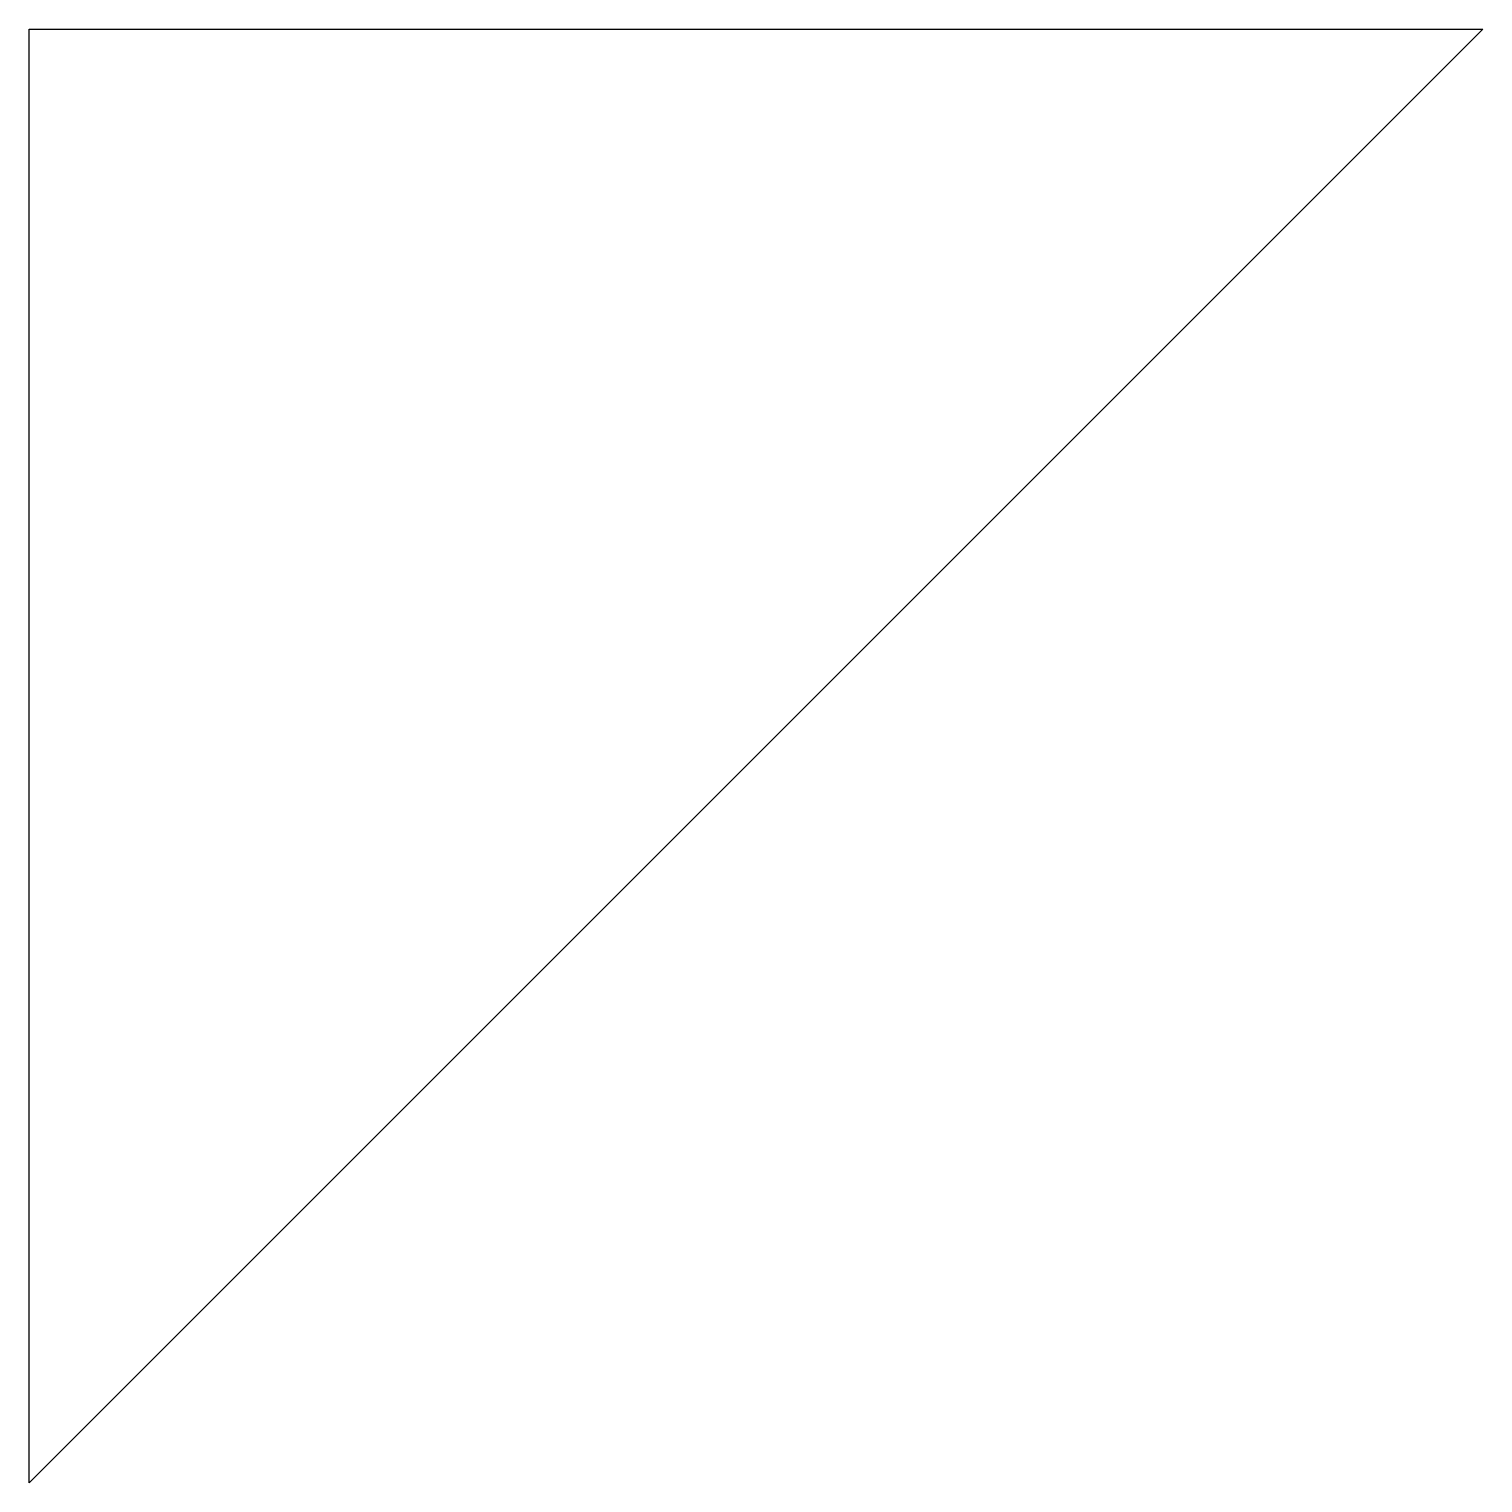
# Model space of a CAD drawing. Extents: x 0 to 1, y 0 to 1.
import ezdxf

# ---------------------------------------------------------------- set-up
doc = ezdxf.new("R2010")
doc.units = 0
doc.layers.add('face_example', color=3, linetype='CONTINUOUS')

msp = doc.modelspace()

# ---------------------------------------------------------------- linework, layer by layer
at = {"layer": 'face_example'}
msp.add_3dface([(0, 0), (0, 1, 1), (1, 1), (0, 0)], dxfattribs=at)

doc.saveas('drawing.dxf')
